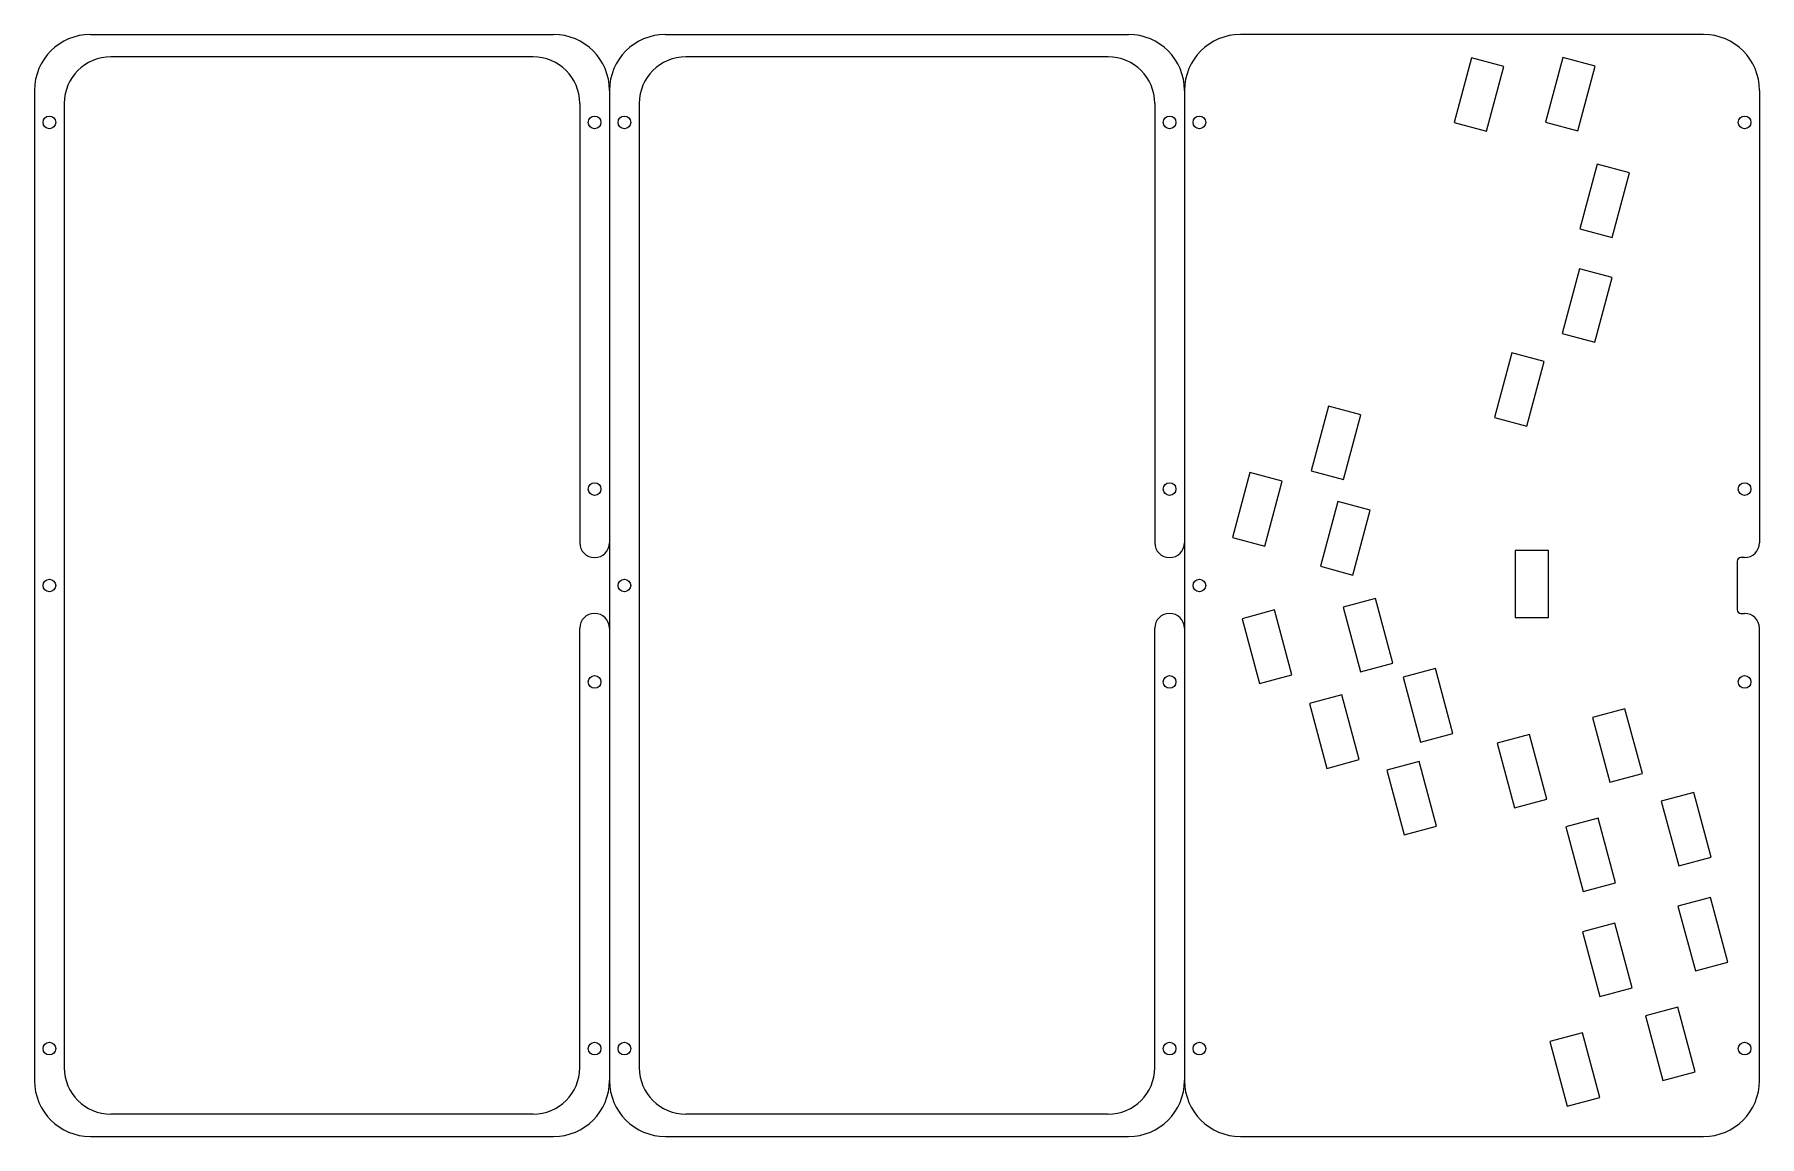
# Model space of a CAD drawing. Header units: inches. Extents: x 0 to 463, y 0 to 296.
import ezdxf

# ---------------------------------------------------------------- set-up
doc = ezdxf.new("R2010")
doc.units = ezdxf.units.IN
doc.header["$MEASUREMENT"] = 0

msp = doc.modelspace()

# ---------------------------------------------------------------- linework, layer by layer
at = {"color": 1}
for p, q in [((15, 296), (139.4, 296)), ((169.4, 296), (293.8, 296)), ((448.2, 296), (323.8, 296)), ((133.9, 290), (20.5, 290)), ((288.3, 290), (174.9, 290)), ((385.86, 289.71), (381.2, 272.33)), ((394.55, 287.38), (385.86, 289.71)), ((389.9, 270), (394.55, 287.38)), ((410.4, 289.83), (405.74, 272.45)), ((419.1, 287.5), (410.4, 289.83)), ((414.44, 270.12), (419.1, 287.5)), ((0, 281), (0, 15)), ((154.4, 281), (154.4, 15)), ((308.8, 281), (308.8, 15)), ((463.2, 281), (463.2, 159.5)), ((8, 277.5), (8, 18.5)), ((146.4, 277.5), (146.4, 159.5)), ((162.4, 277.5), (162.4, 18.5)), ((300.8, 277.5), (300.8, 159.5)), ((381.2, 272.33), (389.9, 270)), ((405.74, 272.45), (414.44, 270.12)), ((419.61, 261.2), (414.95, 243.81)), ((428.3, 258.87), (419.61, 261.2)), ((423.64, 241.48), (428.3, 258.87)), ((414.95, 243.81), (423.64, 241.48)), ((414.9, 233.1), (410.24, 215.71)), ((423.6, 230.77), (414.9, 233.1)), ((418.94, 213.38), (423.6, 230.77)), ((410.24, 215.71), (418.94, 213.38)), ((396.66, 210.48), (392, 193.09)), ((405.36, 208.15), (396.66, 210.48)), ((400.7, 190.76), (405.36, 208.15)), ((347.47, 196.15), (342.81, 178.77)), ((356.17, 193.82), (347.47, 196.15)), ((351.51, 176.44), (356.17, 193.82)), ((392, 193.09), (400.7, 190.76)), ((326.37, 178.32), (321.71, 160.93)), ((335.06, 175.99), (326.37, 178.32)), ((342.81, 178.77), (351.51, 176.44)), ((330.4, 158.6), (335.06, 175.99)), ((350, 170.54), (345.34, 153.15)), ((358.69, 168.21), (350, 170.54)), ((354.03, 150.82), (358.69, 168.21)), ((321.71, 160.93), (330.4, 158.6)), ((150.4, 155.5), (150.4, 155.5)), ((304.8, 155.5), (304.8, 155.5)), ((345.34, 153.15), (354.03, 150.82)), ((406.57, 157.37), (397.57, 157.37)), ((397.57, 157.37), (397.57, 139.37)), ((406.57, 139.37), (406.57, 157.37)), ((457.2, 154.5), (457.2, 141.5)), ((459.2, 155.5), (458.2, 155.5)), ((458.2, 155.5), (458.2, 155.5)), ((360.12, 144.51), (351.43, 142.18)), ((364.78, 127.12), (360.12, 144.51)), ((150.4, 140.5), (150.4, 140.5)), ((304.8, 140.5), (304.8, 140.5)), ((332.98, 141.42), (324.29, 139.09)), ((324.29, 139.09), (328.95, 121.71)), ((337.64, 124.04), (332.98, 141.42)), ((351.43, 142.18), (356.09, 124.79)), ((397.57, 139.37), (406.57, 139.37)), ((458.2, 140.5), (459.2, 140.5)), ((458.2, 140.5), (458.2, 140.5)), ((146.4, 18.5), (146.4, 136.5)), ((300.8, 18.5), (300.8, 136.5)), ((463.2, 15), (463.2, 136.5)), ((356.09, 124.79), (364.78, 127.12)), ((376.2, 125.67), (367.51, 123.35)), ((380.86, 108.29), (376.2, 125.67)), ((328.95, 121.71), (337.64, 124.04)), ((367.51, 123.35), (372.17, 105.96)), ((351.08, 118.6), (342.39, 116.27)), ((342.39, 116.27), (347.04, 98.89)), ((355.74, 101.22), (351.08, 118.6)), ((427.08, 114.9), (418.39, 112.57)), ((418.39, 112.57), (423.05, 95.18)), ((431.74, 97.51), (427.08, 114.9)), ((372.17, 105.96), (380.86, 108.29)), ((401.42, 108), (392.72, 105.67)), ((406.08, 90.61), (401.42, 108)), ((392.72, 105.67), (397.38, 88.28)), ((347.04, 98.89), (355.74, 101.22)), ((371.83, 100.71), (363.14, 98.38)), ((363.14, 98.38), (367.8, 80.99)), ((376.49, 83.32), (371.83, 100.71)), ((423.05, 95.18), (431.74, 97.51)), ((397.38, 88.28), (406.08, 90.61)), ((445.54, 92.39), (436.84, 90.06)), ((436.84, 90.06), (441.5, 72.67)), ((450.19, 75), (445.54, 92.39)), ((419.87, 85.49), (411.17, 83.16)), ((424.53, 68.1), (419.87, 85.49)), ((367.8, 80.99), (376.49, 83.32)), ((411.17, 83.16), (415.83, 65.77)), ((441.5, 72.67), (450.19, 75)), ((415.83, 65.77), (424.53, 68.1)), ((450, 64.23), (441.31, 61.9)), ((441.31, 61.9), (445.97, 44.51)), ((454.66, 46.84), (450, 64.23)), ((424.33, 57.33), (415.64, 55)), ((428.99, 39.94), (424.33, 57.33)), ((415.64, 55), (420.3, 37.62)), ((445.97, 44.51), (454.66, 46.84)), ((420.3, 37.62), (428.99, 39.94)), ((441.3, 34.75), (432.6, 32.42)), ((445.96, 17.36), (441.3, 34.75)), ((415.63, 27.85), (406.94, 25.52)), ((420.29, 10.46), (415.63, 27.85)), ((432.6, 32.42), (437.26, 15.03)), ((406.94, 25.52), (411.59, 8.14)), ((437.26, 15.03), (445.96, 17.36)), ((411.59, 8.14), (420.29, 10.46)), ((133.9, 6), (20.5, 6)), ((288.3, 6), (174.9, 6)), ((15, 0), (139.4, 0)), ((169.4, 0), (293.8, 0)), ((323.8, 0), (448.2, 0))]:
    msp.add_line(p, q, dxfattribs=at)
for centre in [(4, 272.4), (150.4, 272.4), (158.4, 272.4), (304.8, 272.4), (312.8, 272.4), (459.2, 272.4), (150.4, 173.9), (304.8, 173.9), (459.2, 173.9), (4, 148), (158.4, 148), (312.8, 148), (150.4, 122.1), (304.8, 122.1), (459.2, 122.1), (4, 23.6), (150.4, 23.6), (158.4, 23.6), (304.8, 23.6), (312.8, 23.6), (459.2, 23.6)]:
    msp.add_circle(centre, 1.7, dxfattribs=at)
for centre, radius, start, end in [((15, 281), 15, 90, 180), ((139.4, 281), 15, 0, 90), ((169.4, 281), 15, 90, 180), ((293.8, 281), 15, 0, 90), ((323.8, 281), 15, 90, 180), ((448.2, 281), 15, 360, 90), ((20.5, 277.5), 12.5, 90, 180), ((133.9, 277.5), 12.5, 0, 90), ((174.9, 277.5), 12.5, 90, 180), ((288.3, 277.5), 12.5, 0, 90), ((150.4, 159.5), 4, 180, 270), ((150.4, 159.5), 4, 270, 0), ((304.8, 159.5), 4, 180, 270), ((304.8, 159.5), 4, 270, 0), ((459.2, 159.5), 4, 270, 360), ((458.2, 154.5), 1, 90, 180), ((150.4, 136.5), 4, 90, 180), ((150.4, 136.5), 4, 0, 90), ((304.8, 136.5), 4, 90, 180), ((304.8, 136.5), 4, 0, 90), ((458.2, 141.5), 1, 180, 270), ((459.2, 136.5), 4, 0, 90), ((15, 15), 15, 180, 270), ((20.5, 18.5), 12.5, 180, 270), ((133.9, 18.5), 12.5, 270, 0), ((139.4, 15), 15, 270, 0), ((169.4, 15), 15, 180, 270), ((174.9, 18.5), 12.5, 180, 270), ((288.3, 18.5), 12.5, 270, 0), ((293.8, 15), 15, 270, 0), ((323.8, 15), 15, 180, 270), ((448.2, 15), 15, 270, 0)]:
    msp.add_arc(centre, radius, start, end, dxfattribs=at)

doc.saveas('drawing.dxf')
